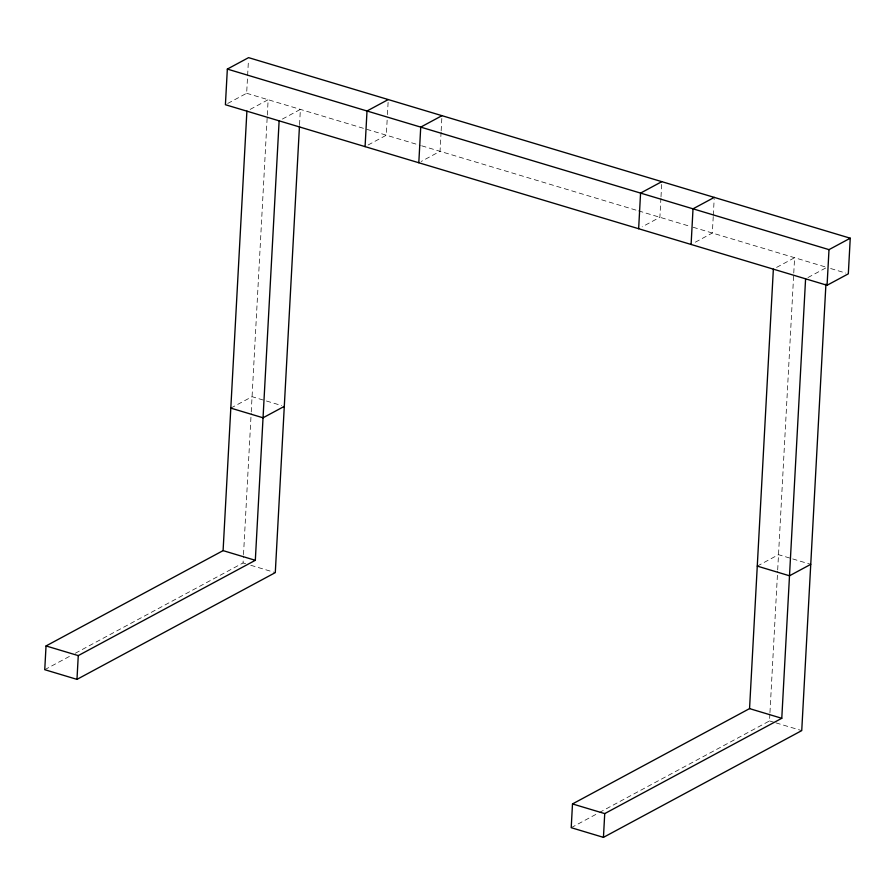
<?xml version="1.0" encoding="UTF-8"?>
<svg xmlns="http://www.w3.org/2000/svg" width="895" height="895" viewBox="0 0 895 895"><rect width="100%" height="100%" fill="white"/><g stroke="black" fill="none" stroke-linecap="round" stroke-linejoin="round"><path stroke-width="0.67" stroke-dasharray="4.47 3.36" d="M227.766 103.44L246.651 93.27L247.546 76.825M247.624 75.46L248.441 60.379M75.348 653.227L243.06 562.955L243.429 556.019M243.507 554.631L251.159 413.311M251.238 411.924L267.236 116.451M267.314 115.063L268.142 99.725L246.897 111.159M299.545 124.729L300.373 109.391L281.489 119.561M387.143 120.12L386.327 135.19L367.442 145.359M387.445 114.638L388.106 102.298M441.09 132.124L440.049 151.311L421.165 161.48M441.157 130.759L441.973 115.679M660.924 198.097L659.884 217.284L642.185 226.815M661.002 196.732L661.819 181.651M713.237 216.579L712.342 233.024L693.457 243.194M713.304 215.214L714.199 198.768M599.359 812.526L769.51 720.934L769.89 714.009M769.957 712.621L777.621 571.301M777.688 569.914L793.697 274.441M793.764 273.042L794.603 257.715L773.358 269.149M230.809 408.12L252.054 396.686L281.712 405.58M44.75 669.695L70.459 655.856M807.95 277.551L826.835 267.381L691.365 226.726M757.271 566.11L778.516 554.676L791.415 558.547M571.211 827.685L598.14 813.186M246.651 93.27L420.393 145.415M421.702 145.807L637.24 210.493M638.571 210.884L690.045 226.334M830.627 268.522L845.797 273.076M792.701 558.928L810.747 564.342M243.06 562.955L245.633 563.727M250.79 565.271L275.291 572.621M769.51 720.934L774.667 722.489M775.954 722.869L801.741 730.611"/><path stroke-width="1.34" d="M279.128 120.836L255.321 560.304L223.09 550.626L46.037 645.944L44.75 669.695L76.981 679.372L275.291 572.621L299.467 126.128M76.981 679.372L78.268 655.61L255.321 560.304M227.341 69.083L225.406 104.715L827.069 285.27L848.326 273.836L850.25 238.204L248.586 57.638L227.341 69.083L829.005 249.638L850.25 238.204M223.09 550.626L246.897 111.159M365.082 146.623L367.006 110.991L388.251 99.558M418.804 162.745L420.728 127.112L441.973 115.679M805.589 278.826L781.782 718.293L749.551 708.616L572.498 803.934L571.211 827.685L603.443 837.362L801.741 730.611L825.928 284.118M603.443 837.362L604.729 813.6L781.782 718.293M638.638 228.717L640.574 193.085L661.819 181.651M691.097 244.458L693.021 208.826L714.277 197.392M749.551 708.616L773.358 269.149M827.069 285.27L829.005 249.638M284.297 406.364L263.041 417.797L230.809 408.12M810.747 564.342L789.502 575.787L757.271 566.11M46.037 645.944L78.268 655.61M572.498 803.934L604.729 813.6"/></g></svg>
